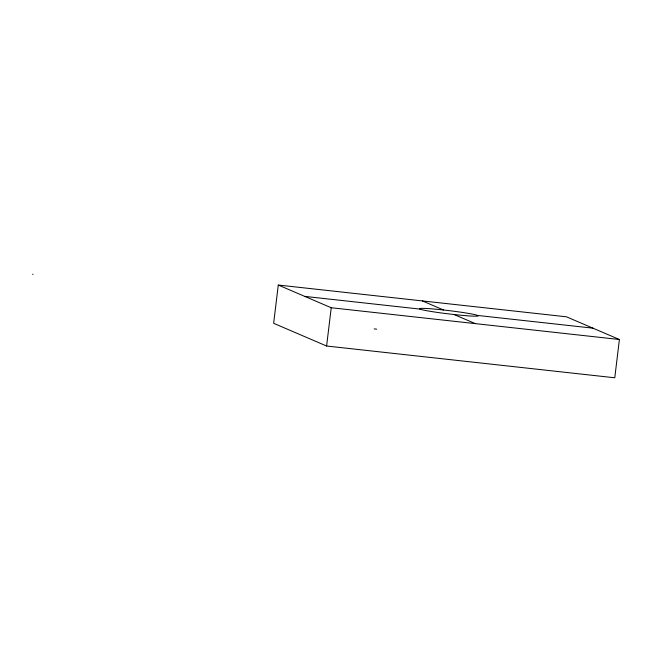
<?xml version="1.0" encoding="UTF-8"?>
<svg xmlns="http://www.w3.org/2000/svg" width="652" height="652" viewBox="0 0 652 652"><rect width="100%" height="100%" fill="white"/><g stroke="black" fill="none" stroke-linecap="round" stroke-linejoin="round"><path stroke-width="0.98" d="M278.274 285.038L273.644 323.302L326.603 346.016L614.771 377.777L619.4 339.505L566.441 316.799L278.274 285.038L331.232 307.744L619.4 339.505M326.603 346.016L331.232 307.744M454.159 314.549L463.735 315.503A29.609 1.654 6.9 0 0 478.258 315.804L476.416 315.014A29.609 1.654 6.9 0 0 443.547 309.993A29.609 1.654 6.9 0 0 419.464 308.738L421.257 309.529A29.609 1.654 6.9 0 0 443.971 313.327L454.159 314.549L475.316 323.628M304.753 296.391L420.336 309.13M477.337 315.413L592.921 328.152M374.183 328.893L376.677 329.162M422.357 300.914L443.515 309.993M32.6 274.223L33.056 274.419"/></g></svg>
